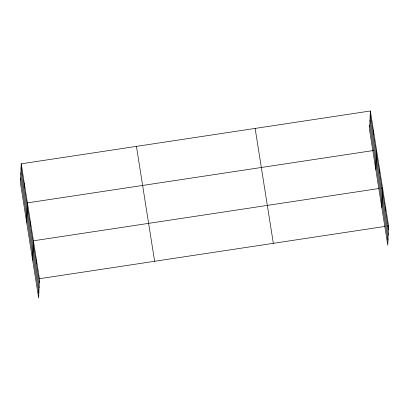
<?xml version="1.0" encoding="UTF-8"?>
<svg xmlns="http://www.w3.org/2000/svg" width="409" height="409" viewBox="0 0 409 409"><rect width="100%" height="100%" fill="white"/><g stroke="black" fill="none" stroke-linecap="round" stroke-linejoin="round"><path stroke-width="0.61" d="M21.227 163.81L20.45 183.114L38.645 298.018L39.422 278.718L21.227 163.81L370.355 110.982L388.55 225.886L387.773 245.19L369.578 130.282L370.355 110.982M24.162 187.312L24.32 183.344M26.636 222.179L27.413 202.879L373.427 150.522M30.256 225.804L30.414 221.836M32.643 260.098L33.415 240.799L378.811 188.534M36.258 263.723L36.421 259.756M373.289 134.479L373.448 130.517M375.764 169.352L376.541 150.047M379.383 172.976L379.542 169.009M381.771 207.271L382.543 187.966L381.3 188.155M385.39 210.896L385.549 206.928M39.422 278.718L384.813 226.453M387.303 226.075L388.55 225.886M370.196 114.944L388.392 229.853M369.992 120.006L388.187 234.914M369.782 125.22L387.977 240.129M255.139 128.416L273.34 243.319M136.437 146.376L154.633 261.285M21.064 167.777L39.264 282.68M20.864 172.838L39.059 287.742M20.654 178.053L38.85 292.956"/></g></svg>
